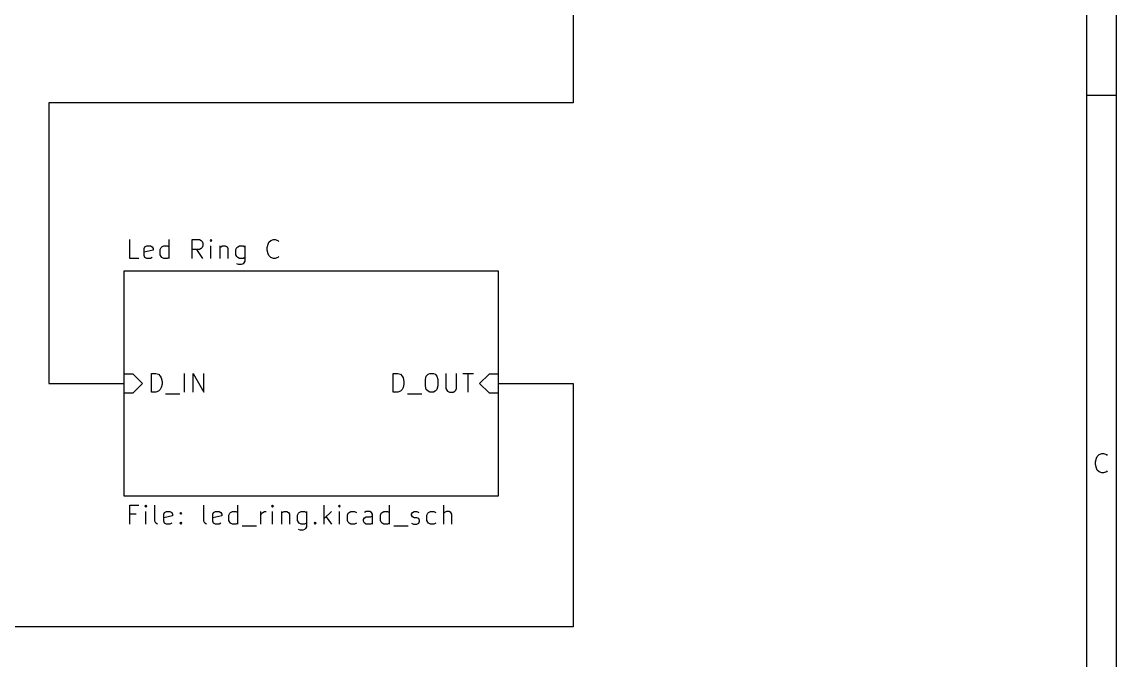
# Model space of a CAD drawing. Header units: millimetres. Extents: x 10 to 287, y -200 to -10.
# Drawn here: x 212.8 to 287, y -148.3 to -105 of the extents above; entities that cross this region are included whole.
import ezdxf

# ---------------------------------------------------------------- set-up
doc = ezdxf.new("R2010")
doc.units = ezdxf.units.MM
for name, color, linetype in [('GREENSIXTYFIVE', 129, 'CONTINUOUS'), ('LIGHTGREEN', 92, 'CONTINUOUS'), ('RED', 14, 'CONTINUOUS'), ('YELLOWTHREE', 44, 'CONTINUOUS')]:
    doc.layers.add(name, color=color, linetype=linetype)

msp = doc.modelspace()

# ---------------------------------------------------------------- linework, layer by layer
at = {"layer": 'GREENSIXTYFIVE', "linetype": 'CONTINUOUS'}
for p, q in [((220.1167, -121.0446), (220.1167, -119.7746)), ((221.1448, -120.2584), (221.2658, -120.198)), ((221.2658, -120.198), (221.5077, -120.198)), ((221.5077, -120.198), (221.6286, -120.2584)), ((222.2939, -120.2584), (222.4149, -120.198)), ((222.4149, -120.198), (222.6568, -120.198)), ((222.6568, -120.198), (222.7777, -120.2584)), ((222.7777, -121.0446), (222.7777, -119.7746)), ((224.35, -121.0446), (224.35, -119.7746)), ((224.35, -119.7746), (224.8338, -119.7746)), ((224.8338, -119.7746), (224.9548, -119.8351)), ((224.9548, -119.8351), (225.0153, -119.8956)), ((225.0153, -119.8956), (225.0757, -120.0165)), ((225.0757, -120.198), (225.0153, -120.3189)), ((225.0757, -120.0165), (225.0757, -120.198)), ((225.62, -119.7746), (225.5596, -119.8351)), ((225.5596, -119.8351), (225.62, -119.8956)), ((225.6805, -119.8351), (225.62, -119.7746)), ((225.62, -119.7746), (225.62, -119.8956)), ((225.62, -119.8956), (225.6805, -119.8351)), ((225.62, -121.0446), (225.62, -120.198)), ((226.2248, -120.198), (226.2248, -121.0446)), ((226.2853, -120.2584), (226.4063, -120.198)), ((226.4063, -120.198), (226.5877, -120.198)), ((226.5877, -120.198), (226.7086, -120.2584)), ((227.4343, -120.2584), (227.5553, -120.198)), ((227.5553, -120.198), (227.7972, -120.198)), ((227.7972, -120.198), (227.9181, -120.2584)), ((227.9181, -120.198), (227.9181, -121.2261)), ((229.43, -120.3189), (229.4904, -120.077)), ((229.4904, -120.077), (229.5509, -119.9561)), ((229.5509, -119.9561), (229.6719, -119.8351)), ((229.6719, -119.8351), (229.8533, -119.7746)), ((229.8533, -119.7746), (229.9742, -119.7746)), ((229.9742, -119.7746), (230.1557, -119.8351)), ((230.1557, -119.8351), (230.2161, -119.8956)), ((221.0844, -120.3794), (221.1448, -120.2584)), ((221.0844, -120.8632), (221.0844, -120.3794)), ((221.6891, -120.5003), (221.0844, -120.6213)), ((221.1448, -120.9842), (221.0844, -120.8632)), ((221.6286, -120.2584), (221.6891, -120.3794)), ((221.6891, -120.3794), (221.6891, -120.5003)), ((222.173, -120.4399), (222.2334, -120.3189)), ((222.173, -120.8027), (222.173, -120.4399)), ((222.2334, -120.9237), (222.173, -120.8027)), ((222.2334, -120.3189), (222.2939, -120.2584)), ((222.2939, -120.9842), (222.2334, -120.9237)), ((224.8338, -120.4399), (224.35, -120.4399)), ((225.0757, -121.0446), (224.6524, -120.4399)), ((224.9548, -120.3794), (224.8338, -120.4399)), ((225.0153, -120.3189), (224.9548, -120.3794)), ((226.2248, -120.3189), (226.2853, -120.2584)), ((226.7086, -120.2584), (226.7691, -120.3794)), ((226.7691, -120.3794), (226.7691, -121.0446)), ((227.3134, -120.4399), (227.3738, -120.3189)), ((227.3134, -120.8027), (227.3134, -120.4399)), ((227.3738, -120.9237), (227.3134, -120.8027)), ((227.3738, -120.3189), (227.4343, -120.2584)), ((227.4343, -120.9842), (227.3738, -120.9237)), ((229.43, -120.5003), (229.43, -120.3189)), ((229.4904, -120.7422), (229.43, -120.5003)), ((229.5509, -120.8632), (229.4904, -120.7422)), ((229.6719, -120.9842), (229.5509, -120.8632)), ((230.2161, -120.9237), (230.1557, -120.9842)), ((220.7215, -121.0446), (220.1167, -121.0446)), ((221.2658, -121.0446), (221.1448, -120.9842)), ((221.5077, -121.0446), (221.2658, -121.0446)), ((221.6286, -120.9842), (221.5077, -121.0446)), ((222.4149, -121.0446), (222.2939, -120.9842)), ((222.6568, -121.0446), (222.4149, -121.0446)), ((222.7777, -120.9842), (222.6568, -121.0446)), ((227.4948, -121.468), (227.3738, -121.4075)), ((227.5553, -121.0446), (227.4343, -120.9842)), ((227.6762, -121.468), (227.4948, -121.468)), ((227.7972, -121.0446), (227.5553, -121.0446)), ((227.7972, -121.4075), (227.6762, -121.468)), ((227.9181, -120.9842), (227.7972, -121.0446)), ((227.8576, -121.347), (227.7972, -121.4075)), ((227.9181, -121.2261), (227.8576, -121.347)), ((229.8533, -121.0446), (229.6719, -120.9842)), ((229.9742, -121.0446), (229.8533, -121.0446)), ((230.1557, -120.9842), (229.9742, -121.0446)), ((220.345, -128.905), (219.71, -128.905)), ((219.71, -128.905), (219.71, -130.175)), ((220.98, -129.54), (220.345, -128.905)), ((221.5772, -130.1192), (221.5772, -128.8492)), ((221.5772, -128.8492), (221.8796, -128.8492)), ((221.8796, -128.8492), (222.061, -128.9097)), ((222.061, -128.9097), (222.182, -129.0307)), ((222.182, -129.0307), (222.2425, -129.1516)), ((223.8148, -130.1192), (223.8148, -128.8492)), ((224.4196, -130.1192), (224.4196, -128.8492)), ((224.4196, -128.8492), (225.1453, -130.1192)), ((225.1453, -130.1192), (225.1453, -128.8492)), ((237.9812, -130.1192), (237.9812, -128.8492)), ((237.9812, -128.8492), (238.2836, -128.8492)), ((238.2836, -128.8492), (238.465, -128.9097)), ((238.465, -128.9097), (238.586, -129.0307)), ((238.586, -129.0307), (238.6465, -129.1516)), ((240.1584, -129.2726), (240.2188, -129.0307)), ((240.2188, -129.0307), (240.3398, -128.9097)), ((240.3398, -128.9097), (240.4607, -128.8492)), ((240.4607, -128.8492), (240.7026, -128.8492)), ((240.7026, -128.8492), (240.8236, -128.9097)), ((240.8236, -128.9097), (240.9445, -129.0307)), ((240.9445, -129.0307), (241.005, -129.2726)), ((241.5493, -128.8492), (241.5493, -129.8773)), ((242.275, -129.8773), (242.275, -128.8492)), ((242.6984, -128.8492), (243.4241, -128.8492)), ((243.0613, -130.1192), (243.0613, -128.8492)), ((244.475, -128.905), (243.84, -129.54)), ((245.11, -128.905), (244.475, -128.905)), ((245.11, -130.175), (245.11, -128.905)), ((220.345, -130.175), (220.98, -129.54)), ((222.2425, -129.8168), (222.182, -129.9378)), ((222.2425, -129.1516), (222.3029, -129.3935)), ((222.3029, -129.5749), (222.2425, -129.8168)), ((222.3029, -129.3935), (222.3029, -129.5749)), ((238.6465, -129.8168), (238.586, -129.9378)), ((238.6465, -129.1516), (238.7069, -129.3935)), ((238.7069, -129.5749), (238.6465, -129.8168)), ((238.7069, -129.3935), (238.7069, -129.5749)), ((240.1584, -129.6959), (240.1584, -129.2726)), ((240.2188, -129.9378), (240.1584, -129.6959)), ((241.005, -129.6959), (240.9445, -129.9378)), ((241.005, -129.2726), (241.005, -129.6959)), ((243.84, -129.54), (244.475, -130.175)), ((219.71, -130.175), (220.345, -130.175)), ((221.8796, -130.1192), (221.5772, -130.1192)), ((222.061, -130.0588), (221.8796, -130.1192)), ((222.182, -129.9378), (222.061, -130.0588)), ((222.5449, -130.2402), (223.5125, -130.2402)), ((238.2836, -130.1192), (237.9812, -130.1192)), ((238.465, -130.0588), (238.2836, -130.1192)), ((238.586, -129.9378), (238.465, -130.0588)), ((238.9489, -130.2402), (239.9165, -130.2402)), ((240.3398, -130.0588), (240.2188, -129.9378)), ((240.4607, -130.1192), (240.3398, -130.0588)), ((240.7026, -130.1192), (240.4607, -130.1192)), ((240.8236, -130.0588), (240.7026, -130.1192)), ((240.9445, -129.9378), (240.8236, -130.0588)), ((241.5493, -129.8773), (241.6098, -129.9983)), ((241.6098, -129.9983), (241.6703, -130.0588)), ((241.6703, -130.0588), (241.7912, -130.1192)), ((241.7912, -130.1192), (242.0331, -130.1192)), ((242.0331, -130.1192), (242.1541, -130.0588)), ((242.1541, -130.0588), (242.2146, -129.9983)), ((242.2146, -129.9983), (242.275, -129.8773)), ((244.475, -130.175), (245.11, -130.175))]:
    msp.add_line(p, q, dxfattribs=at)
at = {"layer": 'LIGHTGREEN', "linetype": 'CONTINUOUS'}
for p, q in [((250.19, -86.36), (250.19, -110.49)), ((250.19, -110.49), (214.63, -110.49)), ((214.63, -110.49), (214.63, -129.54)), ((214.63, -129.54), (219.71, -129.54)), ((245.11, -129.54), (250.19, -129.54)), ((250.19, -129.54), (250.19, -146.05)), ((250.19, -146.05), (124.46, -146.05))]:
    msp.add_line(p, q, dxfattribs=at)
at = {"layer": 'RED', "linetype": 'CONTINUOUS'}
for p, q in [((287.0022, -10), (287.0022, -200.0072)), ((285.0022, -12), (285.0022, -198.0072)), ((287.0022, -110), (285.0022, -110)), ((219.71, -121.92), (219.71, -137.16)), ((245.11, -121.92), (219.71, -121.92)), ((219.71, -121.92), (219.71, -137.16)), ((245.11, -121.92), (219.71, -121.92)), ((245.11, -137.16), (245.11, -121.92)), ((245.11, -137.16), (245.11, -121.92)), ((285.8474, -134.3556), (286.0331, -134.2937)), ((286.0331, -134.2937), (286.1569, -134.2937)), ((286.1569, -134.2937), (286.3426, -134.3556)), ((285.5998, -134.8508), (285.6617, -134.6032)), ((285.5998, -135.0365), (285.5998, -134.8508)), ((285.6617, -135.2841), (285.5998, -135.0365)), ((285.6617, -134.6032), (285.7236, -134.4794)), ((285.7236, -134.4794), (285.8474, -134.3556)), ((286.3426, -134.3556), (286.4045, -134.4175)), ((285.7236, -135.4079), (285.6617, -135.2841)), ((285.8474, -135.5318), (285.7236, -135.4079)), ((286.0331, -135.5937), (285.8474, -135.5318)), ((286.1569, -135.5937), (286.0331, -135.5937)), ((286.3426, -135.5318), (286.1569, -135.5937)), ((286.4045, -135.4698), (286.3426, -135.5318)), ((219.71, -137.16), (245.11, -137.16)), ((219.71, -137.16), (245.11, -137.16))]:
    msp.add_line(p, q, dxfattribs=at)
at = {"layer": 'YELLOWTHREE', "linetype": 'CONTINUOUS'}
for p, q in [((220.1167, -139.0667), (220.1167, -137.7967)), ((220.1167, -137.7967), (220.7215, -137.7967)), ((221.2053, -137.7967), (221.1449, -137.8572)), ((221.1449, -137.8572), (221.2053, -137.9177)), ((221.2658, -137.8572), (221.2053, -137.7967)), ((221.2053, -137.7967), (221.2053, -137.9177)), ((221.2053, -137.9177), (221.2658, -137.8572)), ((221.8101, -138.8853), (221.8101, -137.7967)), ((225.1363, -138.8853), (225.1363, -137.7967)), ((227.4344, -139.0667), (227.4344, -137.7967)), ((229.7929, -137.7967), (229.7325, -137.8572)), ((229.7325, -137.8572), (229.7929, -137.9177)), ((229.8534, -137.8572), (229.7929, -137.7967)), ((229.7929, -137.7967), (229.7929, -137.9177)), ((229.7929, -137.9177), (229.8534, -137.8572)), ((233.3005, -139.0667), (233.3005, -137.7967)), ((234.3286, -137.7967), (234.2682, -137.8572)), ((234.2682, -137.8572), (234.3286, -137.9177)), ((234.3891, -137.8572), (234.3286, -137.7967)), ((234.3286, -137.7967), (234.3286, -137.9177)), ((234.3286, -137.9177), (234.3891, -137.8572)), ((237.7153, -139.0667), (237.7153, -137.7967)), ((241.4043, -139.0667), (241.4043, -137.7967)), ((220.5401, -138.4015), (220.1167, -138.4015)), ((221.2053, -139.0667), (221.2053, -138.2201)), ((222.4149, -138.4015), (222.4753, -138.2805)), ((222.4149, -138.8853), (222.4149, -138.4015)), ((223.0196, -138.5224), (222.4149, -138.6434)), ((222.4753, -138.2805), (222.5963, -138.2201)), ((222.5963, -138.2201), (222.8382, -138.2201)), ((222.8382, -138.2201), (222.9591, -138.2805)), ((222.9591, -138.2805), (223.0196, -138.4015)), ((223.0196, -138.4015), (223.0196, -138.5224)), ((223.5035, -138.341), (223.5639, -138.2805)), ((223.5639, -138.4015), (223.5035, -138.341)), ((223.5639, -138.2805), (223.6244, -138.341)), ((223.5639, -138.2805), (223.5639, -138.4015)), ((223.6244, -138.341), (223.5639, -138.4015)), ((225.7411, -138.4015), (225.8015, -138.2805)), ((225.7411, -138.8853), (225.7411, -138.4015)), ((226.3458, -138.5224), (225.7411, -138.6434)), ((225.8015, -138.2805), (225.9225, -138.2201)), ((225.9225, -138.2201), (226.1644, -138.2201)), ((226.1644, -138.2201), (226.2853, -138.2805)), ((226.2853, -138.2805), (226.3458, -138.4015)), ((226.3458, -138.4015), (226.3458, -138.5224)), ((226.8297, -138.462), (226.8901, -138.341)), ((226.8297, -138.8248), (226.8297, -138.462)), ((226.8901, -138.341), (226.9506, -138.2805)), ((226.9506, -138.2805), (227.0716, -138.2201)), ((227.0716, -138.2201), (227.3135, -138.2201)), ((227.3135, -138.2201), (227.4344, -138.2805)), ((229.0067, -139.0667), (229.0067, -138.2201)), ((229.0067, -138.462), (229.0672, -138.341)), ((229.0672, -138.341), (229.1277, -138.2805)), ((229.1277, -138.2805), (229.2486, -138.2201)), ((229.2486, -138.2201), (229.3696, -138.2201)), ((229.7929, -139.0667), (229.7929, -138.2201)), ((230.3977, -138.2201), (230.3977, -139.0667)), ((230.3977, -138.341), (230.4582, -138.2805)), ((230.4582, -138.2805), (230.5792, -138.2201)), ((230.5792, -138.2201), (230.7606, -138.2201)), ((230.7606, -138.2201), (230.8815, -138.2805)), ((230.8815, -138.2805), (230.942, -138.4015)), ((230.942, -138.4015), (230.942, -139.0667)), ((231.4863, -138.462), (231.5467, -138.341)), ((231.4863, -138.8248), (231.4863, -138.462)), ((231.5467, -138.341), (231.6072, -138.2805)), ((231.6072, -138.2805), (231.7282, -138.2201)), ((231.7282, -138.2201), (231.9701, -138.2201)), ((231.9701, -138.2201), (232.091, -138.2805)), ((232.091, -138.2201), (232.091, -139.2482)), ((233.7843, -138.2201), (233.3005, -138.7039)), ((233.4215, -138.5829), (233.7843, -139.0667)), ((234.3286, -139.0667), (234.3286, -138.2201)), ((234.873, -138.462), (234.9334, -138.341)), ((234.873, -138.8248), (234.873, -138.462)), ((234.9334, -138.341), (234.9939, -138.2805)), ((234.9939, -138.2805), (235.1149, -138.2201)), ((235.1149, -138.2201), (235.3568, -138.2201)), ((235.3568, -138.2201), (235.4777, -138.2805)), ((235.9616, -138.7643), (236.022, -138.6434)), ((235.9616, -138.8853), (235.9616, -138.7643)), ((236.143, -138.2201), (236.022, -138.2805)), ((236.022, -138.6434), (236.143, -138.5829)), ((236.3849, -138.2201), (236.143, -138.2201)), ((236.143, -138.5829), (236.4454, -138.5829)), ((236.5058, -138.2805), (236.3849, -138.2201)), ((236.4454, -138.5829), (236.5663, -138.5224)), ((236.5663, -138.4015), (236.5058, -138.2805)), ((236.5663, -139.0667), (236.5663, -138.4015)), ((237.1106, -138.462), (237.171, -138.341)), ((237.1106, -138.8248), (237.1106, -138.462)), ((237.171, -138.341), (237.2315, -138.2805)), ((237.2315, -138.2805), (237.3525, -138.2201)), ((237.3525, -138.2201), (237.5944, -138.2201)), ((237.5944, -138.2201), (237.7153, -138.2805)), ((239.2272, -138.4015), (239.2876, -138.2805)), ((239.2272, -138.462), (239.2272, -138.4015)), ((239.2876, -138.5829), (239.2272, -138.462)), ((239.2876, -138.2805), (239.4086, -138.2201)), ((239.4086, -138.6434), (239.2876, -138.5829)), ((239.4086, -138.2201), (239.59, -138.2201)), ((239.59, -138.6434), (239.4086, -138.6434)), ((239.59, -138.2201), (239.711, -138.2805)), ((239.711, -138.7039), (239.59, -138.6434)), ((239.7714, -138.8248), (239.711, -138.7039)), ((240.2553, -138.462), (240.3157, -138.341)), ((240.2553, -138.8248), (240.2553, -138.462)), ((240.3157, -138.341), (240.3762, -138.2805)), ((240.3762, -138.2805), (240.4972, -138.2201)), ((240.4972, -138.2201), (240.7391, -138.2201)), ((240.7391, -138.2201), (240.86, -138.2805)), ((241.4648, -138.2805), (241.4043, -138.341)), ((241.5858, -138.2201), (241.4648, -138.2805)), ((241.7672, -138.2201), (241.5858, -138.2201)), ((241.8881, -138.2805), (241.7672, -138.2201)), ((241.9486, -138.4015), (241.8881, -138.2805)), ((241.9486, -139.0667), (241.9486, -138.4015)), ((221.8706, -139.0063), (221.8101, -138.8853)), ((221.9916, -139.0667), (221.8706, -139.0063)), ((222.4753, -139.0063), (222.4149, -138.8853)), ((222.5963, -139.0667), (222.4753, -139.0063)), ((222.8382, -139.0667), (222.5963, -139.0667)), ((222.9591, -139.0063), (222.8382, -139.0667)), ((223.5035, -139.0063), (223.5639, -138.9458)), ((223.5639, -139.0667), (223.5035, -139.0063)), ((223.5639, -138.9458), (223.6244, -139.0063)), ((223.5639, -138.9458), (223.5639, -139.0667)), ((223.6244, -139.0063), (223.5639, -139.0667)), ((225.1968, -139.0063), (225.1363, -138.8853)), ((225.3178, -139.0667), (225.1968, -139.0063)), ((225.8015, -139.0063), (225.7411, -138.8853)), ((225.9225, -139.0667), (225.8015, -139.0063)), ((226.1644, -139.0667), (225.9225, -139.0667)), ((226.2853, -139.0063), (226.1644, -139.0667)), ((226.8901, -138.9458), (226.8297, -138.8248)), ((226.9506, -139.0063), (226.8901, -138.9458)), ((227.0716, -139.0667), (226.9506, -139.0063)), ((227.3135, -139.0667), (227.0716, -139.0667)), ((227.4344, -139.0063), (227.3135, -139.0667)), ((227.7368, -139.1877), (228.7044, -139.1877)), ((231.5467, -138.9458), (231.4863, -138.8248)), ((231.6072, -139.0063), (231.5467, -138.9458)), ((231.6677, -139.4901), (231.5467, -139.4296)), ((231.7282, -139.0667), (231.6072, -139.0063)), ((231.8491, -139.4901), (231.6677, -139.4901)), ((231.9701, -139.0667), (231.7282, -139.0667)), ((231.9701, -139.4296), (231.8491, -139.4901)), ((232.091, -139.0063), (231.9701, -139.0667)), ((232.0305, -139.3691), (231.9701, -139.4296)), ((232.091, -139.2482), (232.0305, -139.3691)), ((232.6353, -139.0063), (232.6957, -138.9458)), ((232.6957, -139.0667), (232.6353, -139.0063)), ((232.6957, -138.9458), (232.7562, -139.0063)), ((232.6957, -138.9458), (232.6957, -139.0667)), ((232.7562, -139.0063), (232.6957, -139.0667)), ((234.9334, -138.9458), (234.873, -138.8248)), ((234.9939, -139.0063), (234.9334, -138.9458)), ((235.1149, -139.0667), (234.9939, -139.0063)), ((235.3568, -139.0667), (235.1149, -139.0667)), ((235.4777, -139.0063), (235.3568, -139.0667)), ((236.022, -139.0063), (235.9616, -138.8853)), ((236.143, -139.0667), (236.022, -139.0063)), ((236.4454, -139.0667), (236.143, -139.0667)), ((236.5663, -139.0063), (236.4454, -139.0667)), ((237.171, -138.9458), (237.1106, -138.8248)), ((237.2315, -139.0063), (237.171, -138.9458)), ((237.3525, -139.0667), (237.2315, -139.0063)), ((237.5944, -139.0667), (237.3525, -139.0667)), ((237.7153, -139.0063), (237.5944, -139.0667)), ((238.0177, -139.1877), (238.9853, -139.1877)), ((239.2272, -139.0063), (239.3481, -139.0667)), ((239.3481, -139.0667), (239.59, -139.0667)), ((239.59, -139.0667), (239.711, -139.0063)), ((239.711, -139.0063), (239.7714, -138.8853)), ((239.7714, -138.8853), (239.7714, -138.8248)), ((240.3157, -138.9458), (240.2553, -138.8248)), ((240.3762, -139.0063), (240.3157, -138.9458)), ((240.4972, -139.0667), (240.3762, -139.0063)), ((240.7391, -139.0667), (240.4972, -139.0667)), ((240.86, -139.0063), (240.7391, -139.0667))]:
    msp.add_line(p, q, dxfattribs=at)

doc.saveas('drawing.dxf')
